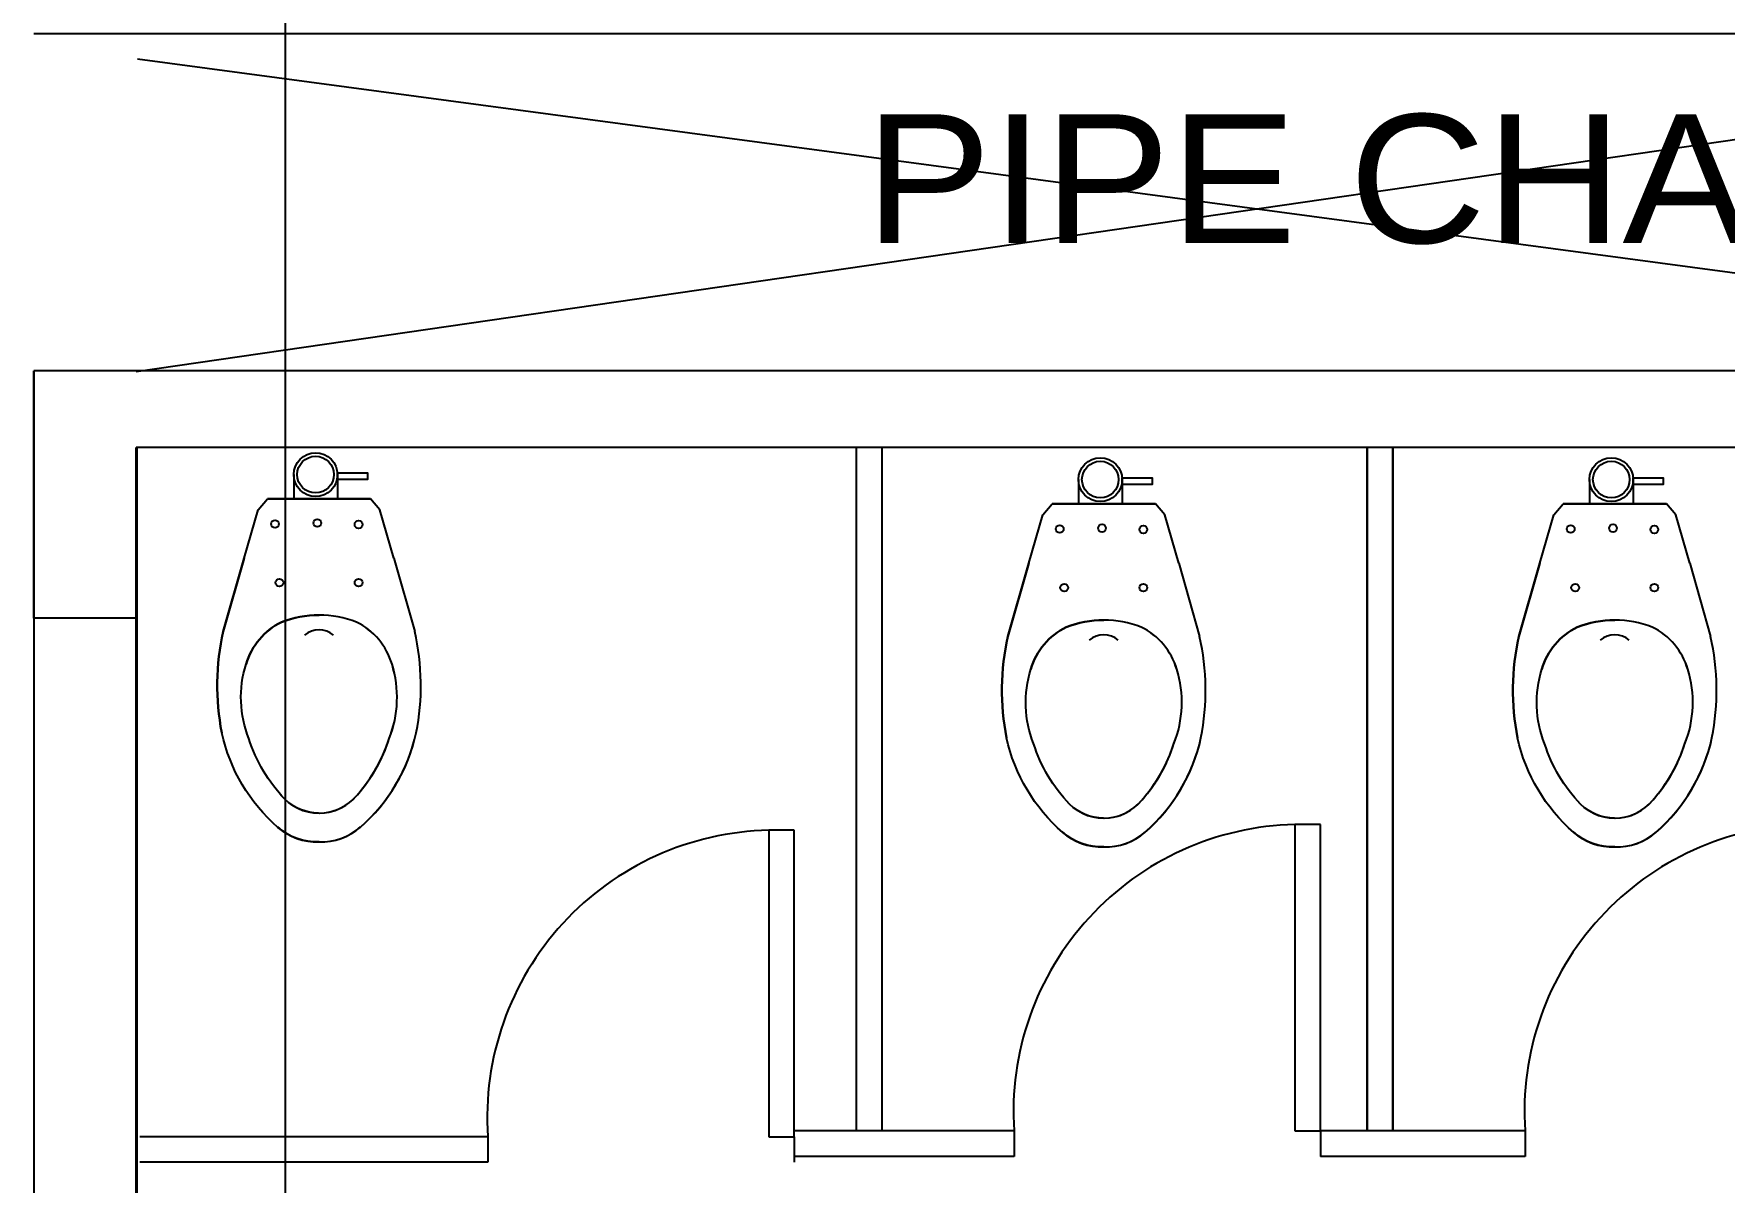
# Model space of a CAD drawing. Header units: millimetres. Extents: x 2148 to 2681, y 758 to 986.
# Drawn here: x 2326.203 to 2327.857, y 951.593 to 952.717 of the extents above; entities that cross this region are included whole.
import ezdxf

# ---------------------------------------------------------------- set-up
doc = ezdxf.new("R2010")
doc.units = ezdxf.units.MM
doc.linetypes.add('CENTER2', pattern=[28.575, 19.05, -3.175, 3.175, -3.175])
for name, color, linetype in [('D', 1, 'Continuous'), ('DR', 7, 'Continuous'), ('ELAYOUT', 4, 'Continuous'), ('HATCH', 8, 'Continuous'), ('S_GRID LINES', 252, 'Continuous')]:
    doc.layers.add(name, color=color, linetype=linetype)
doc.styles.add('MMTX$0$ESMX$0$X-OPTA1D', font='x-opta1d')

# ---------------------------------------------------------------- blocks, each defined once
blk = doc.blocks.new('BOWL')
at = {"layer": 'DR', "color": 7, "linetype": 'Continuous'}
for p, q in [((-75570.291, -368.114), (-75570.431, -368.0742)), ((-75570.431, -368.0742), (-75570.291, -368.114)), ((-75570.291, -368.114), (-75570.1989, -368.1406)), ((-75570.1989, -368.1406), (-75570.1777, -368.1584)), ((-75570.1777, -368.1584), (-75570.1777, -368.3555)), ((-75570.1777, -368.3555), (-75570.1777, -368.1584)), ((-75570.291, -368.4), (-75570.1989, -368.3733)), ((-75570.1989, -368.3733), (-75570.1777, -368.3555)), ((-75570.291, -368.4), (-75570.431, -368.4398)), ((-75570.291, -368.4), (-75570.431, -368.4398))]:
    blk.add_line(p, q, dxfattribs=at)
at = {"layer": 'DR', "color": 8, "linetype": 'Continuous'}
for p, q in [((-75570.1317, -368.2087), (-75570.1777, -368.2087)), ((-75570.1317, -368.2921), (-75570.1777, -368.2921))]:
    blk.add_line(p, q, dxfattribs=at)
at = {"layer": 'DR', "color": 7, "linetype": 'Continuous'}
for points in [[(-75570.8325, -368.257, -0.190094), (-75570.8051, -368.1786, -0.160718), (-75570.6245, -368.0715, -0.104398), (-75570.431, -368.0742, -0.104398)], [(-75570.8325, -368.257, 0.190094), (-75570.8051, -368.3353, 0.160718), (-75570.6245, -368.4425, 0.104398), (-75570.431, -368.4398, 0.104398)]]:
    blk.add_lwpolyline(points, format="xyb", dxfattribs=at)
at = {"layer": 'DR', "color": 8, "linetype": 'Continuous'}
for points in [[(-75570.778, -368.2562, -0.187036), (-75570.7515, -368.1921, -0.115027), (-75570.6356, -368.1231, -0.170967), (-75570.4935, -368.1177, -0.209642), (-75570.4132, -368.1854, -0.096036), (-75570.4, -368.257)], [(-75570.778, -368.2577, 0.187036), (-75570.7515, -368.3219, 0.115027), (-75570.6356, -368.3909, 0.170967), (-75570.4935, -368.3963, 0.209642), (-75570.4132, -368.3286, 0.096036), (-75570.4, -368.257)]]:
    blk.add_lwpolyline(points, format="xyb", dxfattribs=at)
at = {"layer": 'DR', "color": 7, "linetype": 'Continuous'}
blk.add_lwpolyline([(-75570.1413, -368.292), (-75570.1283, -368.292), (-75570.1283, -368.3496), (-75570.1413, -368.3496)], close=True, dxfattribs=at)
at = {"layer": 'DR', "color": 8, "linetype": 'Continuous'}
for centre, radius in [((-75570.3379, -368.1815), 0.00745), ((-75570.2259, -368.173), 0.00745), ((-75570.1317, -368.2504), 0.035), ((-75570.2242, -368.2537), 0.00745), ((-75570.3379, -368.3325), 0.00745), ((-75570.2269, -368.3325), 0.00745)]:
    blk.add_circle(centre, radius, dxfattribs=at)
at = {"layer": 'DR', "color": 7, "linetype": 'Continuous'}
blk.add_circle((-75570.1317, -368.2504), 0.0417, dxfattribs=at)
for centre, radius, start, end in [((-75570.5342, -368.5313), 0.4686, 77.28, 101.1199), ((-75570.7195, -368.2526), 0.1131, 138.4248, 182.2387), ((-75570.7195, -368.2614), 0.1131, 177.7613, 221.5752), ((-75570.5525, -368.1153), 0.335, 221.3231, 257.5875), ((-75570.5342, -367.9827), 0.4686, 258.8801, 282.72)]:
    blk.add_arc(centre, radius, start, end, dxfattribs=at)
at = {"layer": 'DR', "color": 8, "linetype": 'Continuous'}
for centre, radius, start, end in [((-75570.5305, -368.2431), 0.1307, 26.2125, 73.5731), ((-75570.6821, -368.2583), 0.096, 129.0871, 179.204), ((-75570.5914, -368.255), 0.1913, 359.4176, 21.3602), ((-75570.4701, -368.257), 0.0422, 318.929, 41.071), ((-75570.6821, -368.2557), 0.096, 180.796, 230.9129), ((-75570.5914, -368.2589), 0.1913, 338.6398, 0.5824), ((-75570.5455, -368.1078), 0.2971, 228.446, 252.3404), ((-75570.5305, -368.2709), 0.1307, 286.4269, 333.7875), ((-75570.557, -368.1918), 0.2141, 248.4444, 287.252)]:
    blk.add_arc(centre, radius, start, end, dxfattribs=at)

msp = doc.modelspace()

# ---------------------------------------------------------------- linework, layer by layer
at = {"layer": 'D', "ltscale": 0.5}
msp.add_line((2326.3028179, 952.1451967, 0), (2326.2025039, 952.1451969, 0), dxfattribs=at)
at = {"layer": 'DR', "ltscale": 10}
for p, q in [((2326.3028179, 952.3874485, 0), (2326.3028179, 952.386796, 0)), ((2326.3028179, 952.3124485, 0), (2326.3028179, 951.156811, 0)), ((2327.0077107, 952.3124485, 0), (2327.0077107, 951.6430857, 0)), ((2327.0077107, 952.3124485, 0), (2327.0077107, 951.6430857, 0)), ((2327.0327107, 952.3124485, 0), (2327.0327107, 951.6430857, 0)), ((2327.0327107, 952.3124485, 0), (2327.0327107, 951.6430857, 0)), ((2327.5077107, 952.3124485, 0), (2327.5077107, 951.6430857, 0)), ((2327.5079991, 952.3124485, 0), (2327.5079991, 951.6430857, 0)), ((2327.5079991, 952.3124485, 0), (2327.5079991, 951.6430857, 0)), ((2327.5327107, 952.3124485, 0), (2327.5327107, 951.6430857, 0)), ((2327.5329991, 952.3124485, 0), (2327.5329991, 951.6430857, 0)), ((2327.5329991, 952.3124485, 0), (2327.5329991, 951.6430857, 0)), ((2326.2025039, 952.1451967, 0), (2326.2025826, 951.2482909, 0)), ((2327.4622164, 951.9430857, 0), (2327.4372164, 951.9430857, 0)), ((2327.4372164, 951.9430857, 0), (2327.4372164, 951.6430857, 0)), ((2327.4622164, 951.6430857, 0), (2327.4622164, 951.9430857, 0)), ((2326.9469886, 951.9374485, 0), (2326.9219886, 951.9374485, 0)), ((2326.9219886, 951.9374485, 0), (2326.9219886, 951.6374485, 0)), ((2326.9469886, 951.6374485, 0), (2326.9469886, 951.9374485, 0)), ((2327.1622164, 951.6430857, 0), (2326.9469886, 951.6430857, 0)), ((2327.1622164, 951.6430857, 0), (2326.9469886, 951.6430857, 0)), ((2327.1622164, 951.6430857, 0), (2326.9469886, 951.6430857, 0)), ((2327.1622164, 951.6430857, 0), (2327.1622164, 951.6180857, 0)), ((2327.1622164, 951.6430857, 0), (2327.1622164, 951.6180857, 0)), ((2327.1622164, 951.6430857, 0), (2327.1622164, 951.6180857, 0)), ((2327.4372164, 951.6430857, 0), (2327.4622164, 951.6430857, 0)), ((2327.5077107, 951.6430857, 0), (2327.4622164, 951.6430857, 0)), ((2327.4622164, 951.6430857, 0), (2327.4622164, 951.6180857, 0)), ((2327.6625048, 951.6430857, 0), (2327.5079991, 951.6430857, 0)), ((2327.6625048, 951.6430857, 0), (2327.5329991, 951.6430857, 0)), ((2327.6625048, 951.6430857, 0), (2327.5329991, 951.6430857, 0)), ((2327.6625048, 951.6430857, 0), (2327.6625048, 951.6180857, 0)), ((2327.6625048, 951.6430857, 0), (2327.6625048, 951.6180857, 0)), ((2327.6625048, 951.6430857, 0), (2327.6625048, 951.6180857, 0)), ((2326.6469886, 951.6374485, 0), (2326.306316, 951.6374485, 0)), ((2326.6469886, 951.6374485, 0), (2326.6469886, 951.6124485, 0)), ((2326.9219886, 951.6374485, 0), (2326.9469886, 951.6374485, 0)), ((2326.9469886, 951.6374485, 0), (2326.9469886, 951.6124485, 0)), ((2326.9469886, 951.6374485, 0), (2326.9469886, 951.6124485, 0)), ((2326.6469886, 951.6124485, 0), (2326.3063249, 951.6124485, 0)), ((2327.1622164, 951.6180857, 0), (2326.9469886, 951.6180857, 0)), ((2327.6625048, 951.6180857, 0), (2327.4622164, 951.6180857, 0))]:
    msp.add_line(p, q, dxfattribs=at)
at = {"layer": 'ELAYOUT', "ltscale": 10}
for p, q in [((2329.8079991, 952.7174485, 0), (2326.2025043, 952.7174485, 0)), ((2326.2025039, 952.3874485, 0), (2326.2025039, 952.1451969, 0)), ((2326.2025043, 952.3874485, 0), (2326.2025043, 952.1451969, 0)), ((2326.2025043, 952.3874485, 0), (2326.2025043, 952.1451969, 0)), ((2326.2025043, 952.1451969, 0), (2326.2025043, 952.3874485, 0)), ((2326.2025043, 952.1451969, 0), (2326.2025043, 952.3874485, 0)), ((2326.2025043, 952.1451969, 0), (2326.2025043, 952.3874485, 0)), ((2326.2025043, 952.1451969, 0), (2326.2025043, 952.3874485, 0)), ((2326.2025043, 952.3874485, 0), (2326.2025043, 952.1451969, 0)), ((2326.2025043, 952.1451969, 0), (2326.2025043, 952.3874485, 0)), ((2326.2025043, 952.1451969, 0), (2326.2025043, 952.3874485, 0)), ((2329.8079991, 952.3874485, 0), (2326.2025043, 952.3874485, 0)), ((2326.202505, 952.1451969, 0), (2326.2025049, 952.3874485, 0)), ((2326.3025043, 952.3874485, 0), (2326.3025043, 952.3867505, 0)), ((2326.3034376, 952.3874485, 0), (2326.3034376, 952.386886, 0)), ((2326.3034376, 952.3874485, 0), (2326.3034376, 952.386886, 0)), ((2326.3034376, 952.3874485, 0), (2326.3034376, 952.386886, 0)), ((2326.3025043, 952.3124485, 0), (2326.3025043, 951.3658375, 0)), ((2326.3028179, 952.1451967, 0), (2326.3028179, 952.3124485, 0)), ((2326.3028179, 952.1451967, 0), (2326.3028179, 952.3124485, 0)), ((2329.8079991, 952.3124485, 0), (2326.3028179, 952.3124485, 0)), ((2326.3034376, 952.3124485, 0), (2326.3034376, 951.1656146, 0)), ((2326.3034376, 952.3124485, 0), (2326.3034376, 951.156811, 0)), ((2326.3034376, 952.3124485, 0), (2326.3034376, 951.1766332, 0))]:
    msp.add_line(p, q, dxfattribs=at)
at = {"layer": 'ELAYOUT', "linetype": 'ByBlock', "ltscale": 0.5}
msp.add_line((2326.3028179, 952.3124485, 0), (2326.3028179, 952.1451967, 0), dxfattribs=at)
at = {"layer": 'HATCH', "linetype": 'ByBlock', "ltscale": 0.5}
for p, q in [((2326.3028179, 952.386796, 0), (2328.5815599, 952.7174485, 0)), ((2328.5815599, 952.3874485, 0), (2326.3040597, 952.6924485, 0))]:
    msp.add_line(p, q, dxfattribs=at)
for centre in [(2327.4431407, 951.6616134, 0), (2327.9434291, 951.6616134, 0), (2326.9279129, 951.6559761, 0)]:
    msp.add_arc(centre, 0.2815347, 91.2057719, 183.773334, dxfattribs=at)
at = {"layer": 'S_GRID LINES', "linetype": 'CENTER2', "ltscale": 0.2}
msp.add_line((2326.4489709, 922.9776771, 0), (2326.4489709, 977.7411715, 0), dxfattribs=at)

# ---------------------------------------------------------------- block references
at = {"layer": 'DR', "color": 7, "linetype": 'Continuous', "xscale": 0.5130811014387293, "yscale": 0.5130811014387293, "zscale": 0.5130811014387293, "rotation": 90}
for p in [(2137.5360344, 39725.8921935, 0), (2138.3043339, 39725.8872687, 0), (2138.8046223, 39725.8872687, 0)]:
    msp.add_blockref('BOWL', p, dxfattribs=at)

# ---------------------------------------------------------------- texts
at = {"color": 2, "style": 'MMTX$0$ESMX$0$X-OPTA1D', "text_generation_flag": 6, "width": 1.1}
msp.add_text('PIPE CHASE', height=0.126, rotation=180, dxfattribs=at).set_placement((2327.0163289, 952.512594, 0))

doc.saveas('drawing.dxf')
